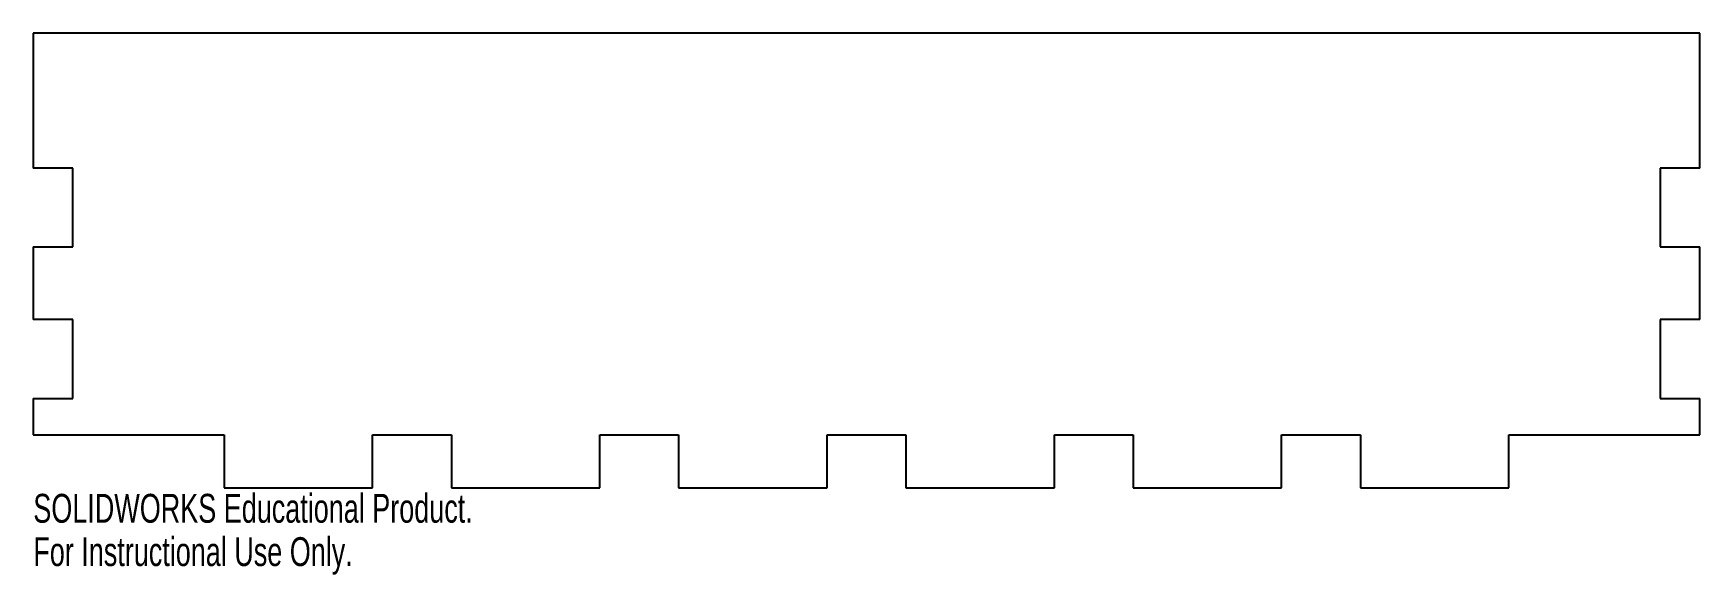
# Model space of a CAD drawing. Header units: inches. Extents: x -5.5 to 5.5, y -2 to 1.5.
import ezdxf

# ---------------------------------------------------------------- set-up
doc = ezdxf.new("R2010")
doc.units = ezdxf.units.IN
doc.header["$MEASUREMENT"] = 0
doc.styles.add('SLDTEXTSTYLE0', font='TXT', dxfattribs={"width": 0.7})

msp = doc.modelspace()

# ---------------------------------------------------------------- linework, layer by layer
at = {"color": 7, "linetype": 'Continuous', "lineweight": 25}
for p, q in [((5.5, 1.525), (-5.5, 1.525)), ((-5.5, 1.525), (-5.5, 0.635)), ((5.5, 0.635), (5.5, 1.525)), ((-5.24, 0.635), (-5.5, 0.635)), ((-5.24, 0.115), (-5.24, 0.635)), ((5.24, 0.635), (5.24, 0.115)), ((5.5, 0.635), (5.24, 0.635)), ((-5.5, 0.115), (-5.24, 0.115)), ((-5.5, 0.115), (-5.5, -0.365)), ((5.24, 0.115), (5.5, 0.115)), ((5.5, -0.365), (5.5, 0.115)), ((-5.24, -0.365), (-5.5, -0.365)), ((-5.24, -0.885), (-5.24, -0.365)), ((5.24, -0.365), (5.24, -0.885)), ((5.5, -0.365), (5.24, -0.365)), ((-5.5, -0.885), (-5.24, -0.885)), ((-5.5, -0.885), (-5.5, -1.125)), ((5.24, -0.885), (5.5, -0.885)), ((5.5, -1.125), (5.5, -0.885)), ((-5.5, -1.125), (-4.24, -1.125)), ((-4.24, -1.125), (-4.24, -1.475)), ((-3.26, -1.475), (-3.26, -1.125)), ((-3.26, -1.125), (-2.74, -1.125)), ((-2.74, -1.125), (-2.74, -1.475)), ((-1.76, -1.475), (-1.76, -1.125)), ((-1.76, -1.125), (-1.24, -1.125)), ((-1.24, -1.125), (-1.24, -1.475)), ((-0.26, -1.475), (-0.26, -1.125)), ((-0.26, -1.125), (0.26, -1.125)), ((0.26, -1.125), (0.26, -1.475)), ((1.24, -1.475), (1.24, -1.125)), ((1.24, -1.125), (1.76, -1.125)), ((1.76, -1.125), (1.76, -1.475)), ((2.74, -1.475), (2.74, -1.125)), ((2.74, -1.125), (3.26, -1.125)), ((3.26, -1.125), (3.26, -1.475)), ((4.24, -1.475), (4.24, -1.125)), ((4.24, -1.125), (5.5, -1.125)), ((-4.24, -1.475), (-3.26, -1.475)), ((-2.74, -1.475), (-1.76, -1.475)), ((-1.24, -1.475), (-0.26, -1.475)), ((0.26, -1.475), (1.24, -1.475)), ((1.76, -1.475), (2.74, -1.475)), ((3.26, -1.475), (4.24, -1.475))]:
    msp.add_line(p, q, dxfattribs=at)

# ---------------------------------------------------------------- texts
at = {"color": 7, "linetype": 'Continuous', "char_height": 0.1903, "attachment_point": 1, "style": 'SLDTEXTSTYLE0'}
for s, insert in [('SOLIDWORKS Educational Product.', (-5.5, -1.515)), ('For Instructional Use Only.', (-5.5, -1.801))]:
    msp.add_mtext(s, dxfattribs=dict(at, insert=insert))

doc.saveas('drawing.dxf')
